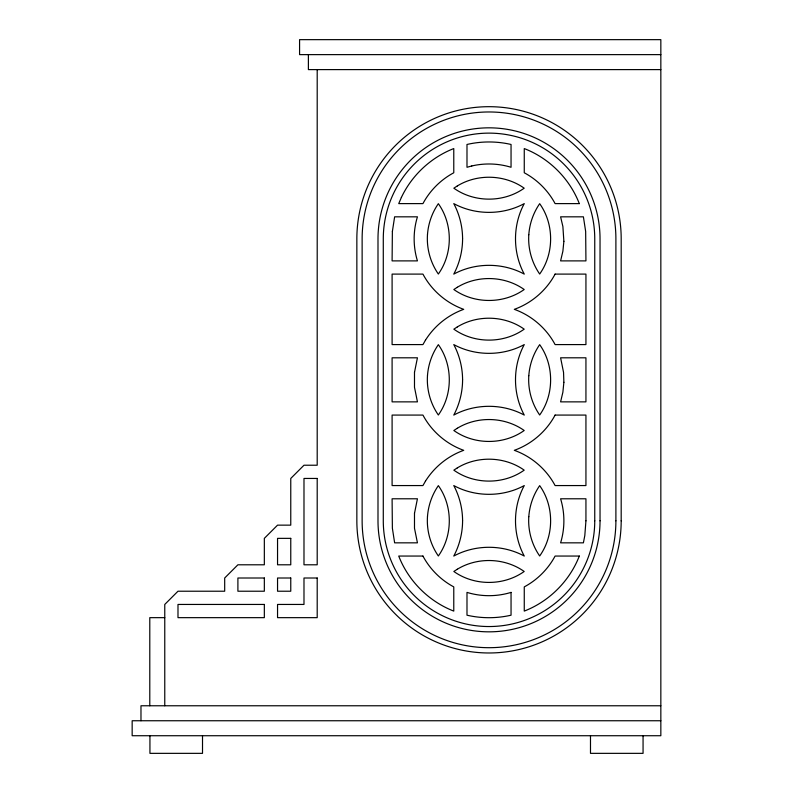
<?xml version="1.0" encoding="UTF-8"?>
<svg xmlns="http://www.w3.org/2000/svg" width="793" height="793" viewBox="0 0 793 793"><rect width="100%" height="100%" fill="white"/><g stroke="black" fill="none" stroke-linecap="round" stroke-linejoin="round"><path stroke-width="1.19" d="M660.837 54.628L299.576 54.628L299.576 39.65L660.837 39.65L660.837 735.726L132.163 735.726L132.163 720.748L660.837 720.748M660.837 69.606L308.388 69.606L308.388 54.628M164.766 617.658L149.788 617.658L149.788 705.77M660.837 705.77L140.976 705.77L140.976 720.748M643.064 735.726L643.064 753.35L590.488 753.35L590.488 735.726M317.2 69.606L317.2 465.223L303.987 465.223L290.763 478.447L290.763 525.144L277.55 525.144L264.337 538.358L264.337 564.794L237.9 564.794L224.687 578.008L224.687 591.221L177.989 591.221L164.766 604.444L164.766 705.77M202.512 735.726L202.512 753.35L149.936 753.35L149.936 735.726M427.477 234.698C426.535 248.546 430.43 262.632 438.351 274.031C452.942 253.542 452.942 224.161 438.351 203.682C432.036 212.802 428.24 223.626 427.477 234.698M427.477 375.674C426.535 389.522 430.43 403.607 438.351 415.007C452.942 394.527 452.942 365.147 438.351 344.658C432.036 353.787 428.24 364.602 427.477 375.674M427.477 516.659C426.535 530.497 430.43 544.593 438.351 555.982C452.942 535.503 452.942 506.122 438.351 485.633C432.036 494.763 428.24 505.587 427.477 516.659M528.802 234.698C527.87 248.546 531.766 262.632 539.676 274.031C554.267 253.542 554.267 224.161 539.676 203.682C533.362 212.802 529.575 223.626 528.802 234.698M528.802 375.674C527.87 389.522 531.766 403.607 539.676 415.007C554.267 394.527 554.267 365.147 539.676 344.658C533.362 353.787 529.575 364.602 528.802 375.674M528.802 516.659C527.87 530.497 531.766 544.593 539.676 555.982C554.267 535.503 554.267 506.122 539.676 485.633C533.362 494.763 529.575 505.587 528.802 516.659M462.587 238.852C462.557 251.094 459.504 263.286 453.774 274.1C475.364 262.424 502.663 262.424 524.262 274.1C512.585 252.501 512.585 225.202 524.262 203.613C502.663 215.29 475.364 215.29 453.774 203.613C459.504 214.417 462.557 226.62 462.587 238.852M462.587 379.837C462.557 392.069 459.504 404.261 453.774 415.076C475.364 403.399 502.663 403.399 524.262 415.076C512.585 393.477 512.585 366.188 524.262 344.588C502.663 356.265 475.364 356.265 453.774 344.588C459.504 355.403 462.557 367.595 462.587 379.837M462.587 520.813C462.557 533.045 459.504 545.247 453.774 556.052C475.364 544.375 502.663 544.375 524.262 556.052C512.585 534.462 512.585 507.163 524.262 485.564C502.663 497.241 475.364 497.241 453.774 485.564C459.504 496.378 462.557 508.571 462.587 520.813M392.376 231.457L392.099 260.887L417.435 260.887C413.054 246.623 413.054 231.09 417.435 216.826L394.627 216.826L392.376 231.457M585.938 520.813L584.808 535.572L583.4 542.838L560.601 542.838C564.973 528.574 564.973 513.041 560.601 498.787L585.938 498.787L585.938 520.813M414.491 372.393L414.491 387.271L417.435 401.863L392.099 401.863L392.099 357.802L417.435 357.802L414.491 372.393M414.491 513.368L414.491 528.247L417.435 542.838L394.627 542.838L392.376 528.207L392.099 498.787L417.435 498.787L414.491 513.368M563.873 241.34L562.881 251.222L560.601 260.887L585.938 260.887L585.66 231.457L583.4 216.826L560.601 216.826L562.881 226.491L563.873 241.34M563.873 382.315L562.881 392.198L560.601 401.863L585.938 401.863L585.938 357.802L560.601 357.802L563.545 372.393L563.873 382.315M401.367 197.477L398.73 203.613L422.937 203.613C429.885 190.588 440.749 179.724 453.774 172.775L453.774 148.569C430.926 157.45 411.805 175.303 401.367 197.477M579.306 556.052C569.642 581.001 549.212 601.431 524.262 611.096L524.262 586.889C537.277 579.941 548.141 569.077 555.1 556.052L579.306 556.052M425.435 340.247L422.937 344.588L392.099 344.588L392.099 274.1L422.937 274.1C431.57 290.347 446.38 303.144 463.707 309.339C447.966 314.99 434.277 326.052 425.435 340.247M425.435 481.222L422.937 485.564L392.099 485.564L392.099 415.076L422.937 415.076C431.57 431.323 446.38 444.13 463.707 450.325C447.966 455.965 434.277 467.027 425.435 481.222M555.1 274.1C546.456 290.347 531.647 303.144 514.32 309.339C531.647 315.545 546.456 328.342 555.1 344.588L585.938 344.588L585.938 274.1L555.1 274.1M555.1 415.076C546.456 431.323 531.647 444.13 514.32 450.325C531.647 456.52 546.456 469.317 555.1 485.564L585.938 485.564L585.938 415.076L555.1 415.076M457.333 185.939L453.844 188.189C474.323 202.78 503.704 202.78 524.193 188.189C504.844 174.47 477.564 173.548 457.333 185.939M457.333 287.264L453.844 289.514C474.323 304.106 503.704 304.106 524.193 289.514C504.844 275.795 477.564 274.874 457.333 287.264M457.333 326.914L453.844 329.164C474.323 343.756 503.704 343.756 524.193 329.164C504.844 315.445 477.564 314.524 457.333 326.914M457.333 428.24L453.844 430.5C474.323 445.091 503.704 445.091 524.193 430.5C504.844 416.771 477.564 415.849 457.333 428.24M457.333 467.89L453.844 470.15C474.323 484.741 503.704 484.741 524.193 470.15C504.844 456.421 477.564 455.499 457.333 467.89M457.333 569.215L453.844 571.475C474.323 586.067 503.704 586.067 524.193 571.475C504.844 557.757 477.564 556.835 457.333 569.215M471.785 165.975L466.988 167.273L466.988 144.465C481.43 141.134 496.606 141.134 511.049 144.465L511.049 167.273C498.371 163.388 484.692 162.942 471.785 165.975M511.049 592.391C496.785 596.772 481.252 596.772 466.988 592.391L466.988 615.199C481.43 618.53 496.606 618.53 511.049 615.199L511.049 592.391M579.306 203.613L555.1 203.613C548.141 190.588 537.277 179.724 524.262 172.775L524.262 148.569C549.212 158.233 569.642 178.663 579.306 203.613M317.2 478.447L303.987 478.447L303.987 564.794L317.2 564.794L317.2 478.447M290.763 538.358L277.55 538.358L277.55 564.794L290.763 564.794L290.763 538.358M422.937 556.052L398.73 556.052C408.395 581.001 428.825 601.431 453.774 611.096L453.774 586.889C440.749 579.941 429.885 569.077 422.937 556.052M264.337 578.008L237.9 578.008L237.9 591.221L264.337 591.221L264.337 578.008M290.763 578.008L277.55 578.008L277.55 591.221L290.763 591.221L290.763 578.008M317.2 578.008L303.987 578.008L303.987 604.444L277.55 604.444L277.55 617.658L317.2 617.658L317.2 578.008M264.337 604.444L177.989 604.444L177.989 617.658L264.337 617.658L264.337 604.444M621.187 520.813L621.187 238.852A132.163 132.163 0 0 0 489.013 106.688A132.163 132.163 0 0 0 356.85 238.852L356.85 520.813A132.163 132.163 0 0 0 489.013 652.976A132.163 132.163 0 0 0 621.187 520.813M615.893 520.813L615.893 238.852A126.88 126.88 0 0 0 489.013 111.972A126.88 126.88 0 0 0 362.133 238.852L362.133 520.813A126.88 126.88 0 0 0 489.013 647.693A126.88 126.88 0 0 0 615.893 520.813M600.033 520.813L600.033 238.852A111.02 111.02 0 0 0 489.013 127.832A111.02 111.02 0 0 0 377.993 238.852L377.993 520.813A111.02 111.02 0 0 0 489.013 631.833A111.02 111.02 0 0 0 600.033 520.813M594.75 520.813L594.75 238.852A105.737 105.737 0 0 0 489.013 133.125A105.737 105.737 0 0 0 383.287 238.852L383.287 520.813A105.737 105.737 0 0 0 489.013 626.539A105.737 105.737 0 0 0 594.75 520.813"/></g></svg>
